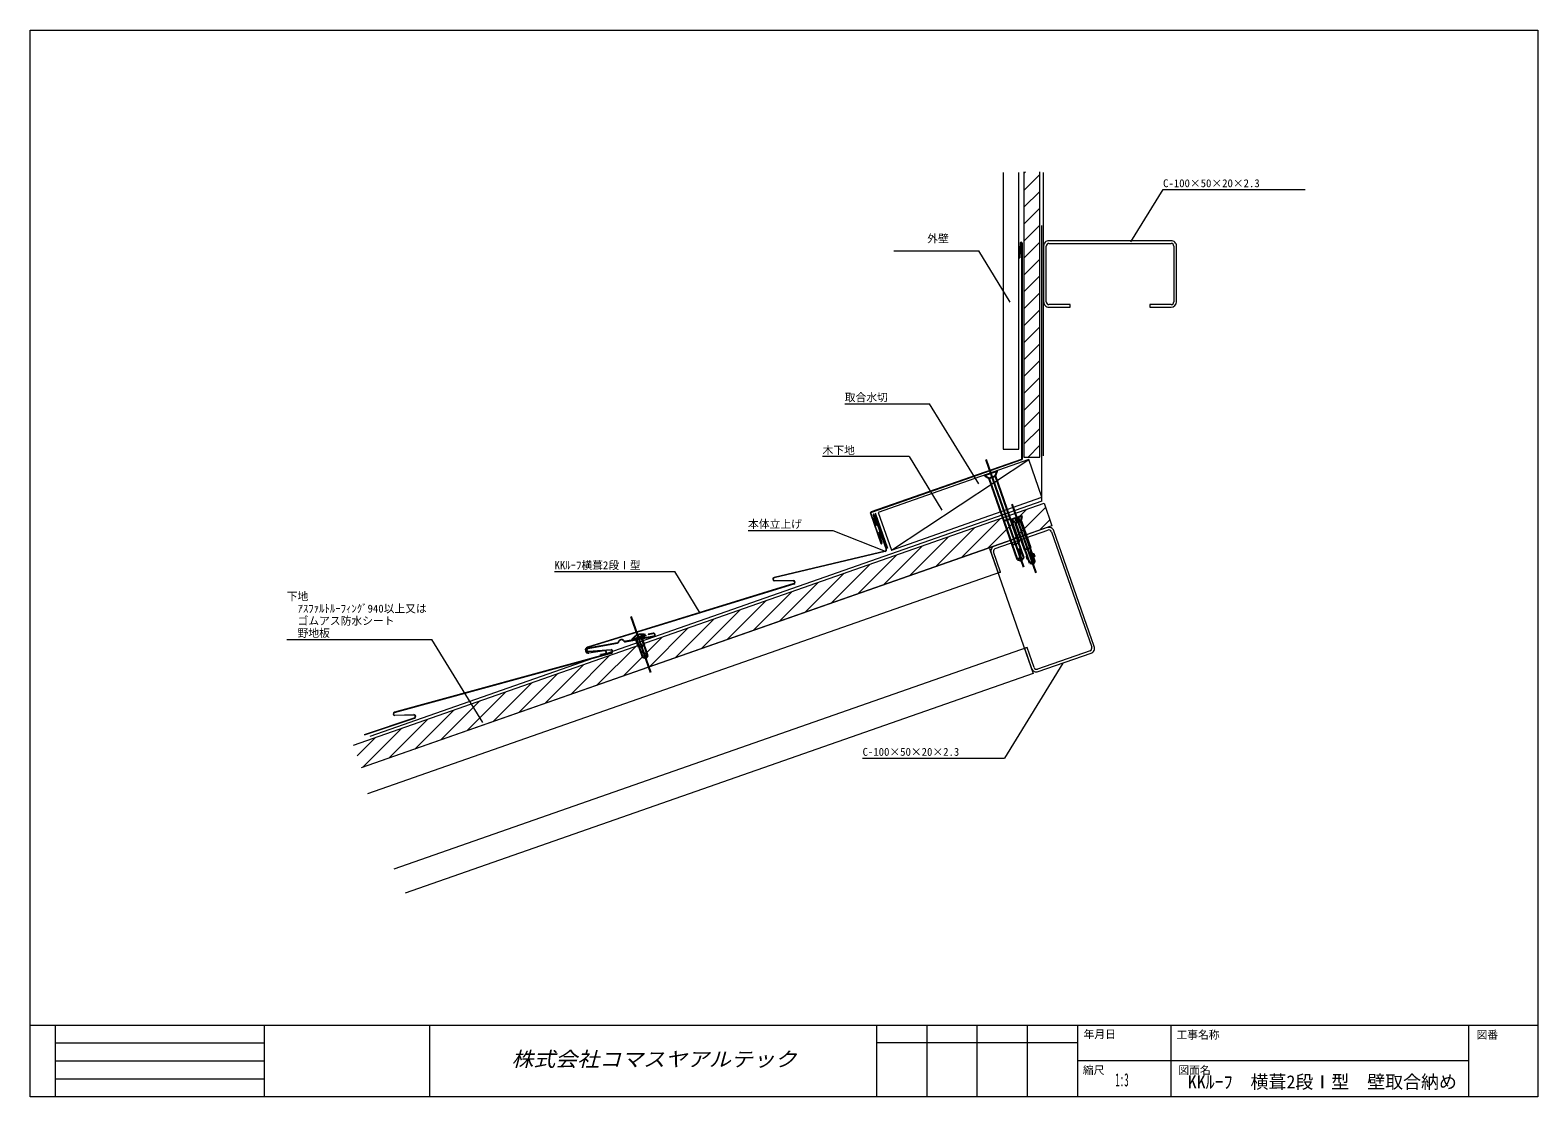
# Model space of a CAD drawing. Units: millimetres, scale not verified. Extents: x -567 to 1761, y -2125 to 401.
# Drawn here: x 627 to 1761, y -1263 to -461 of the extents above; entities that cross this region are included whole.
import ezdxf
from ezdxf.enums import TextEntityAlignment as Align

# ---------------------------------------------------------------- set-up
doc = ezdxf.new("R2010")
doc.units = ezdxf.units.MM
doc.header["$LTSCALE"] = 3
for name, color, linetype, lineweight in [('0-0_0', 7, 'Continuous', 18), ('0-1_LAYER001', 7, 'Continuous', 18), ('0-2_LAYER003', 7, 'Continuous', 18), ('0-4_LAYER006', 4, 'Continuous', 18), ('0-5_LAYER007', 4, 'Continuous', 18), ('0-6_LAYER008', 3, 'Continuous', 18)]:
    doc.layers.add(name, color=color, linetype=linetype, lineweight=lineweight)
doc.layers.add('0-3_LAYER004', color=7, linetype='Continuous')
doc.styles.add('HG丸ｺﾞｼｯｸM-PRO', font='')
doc.styles.add('ＭＳ ゴシック', font='')
doc.styles.get('HG丸ｺﾞｼｯｸM-PRO').set_extended_font_data('HG丸ｺﾞｼｯｸM-PRO')
doc.styles.get('ＭＳ ゴシック').set_extended_font_data('MS Gothic')

# ---------------------------------------------------------------- blocks, each defined once
blk = doc.blocks.new('GROUP_1(3)')
at = {"layer": '0-5_LAYER007'}
for p, q in [((180.469, 293.242), (181.698, 294.471)), ((180.469, 280.514), (192.469, 292.514)), ((180.469, 267.786), (192.469, 279.786)), ((180.469, 255.058), (192.469, 267.058)), ((180.469, 242.33), (192.469, 254.33)), ((180.469, 229.602), (192.469, 241.602)), ((180.469, 216.874), (192.469, 228.874)), ((180.469, 204.146), (192.469, 216.146)), ((180.469, 191.419), (192.469, 203.419)), ((180.469, 178.691), (192.469, 190.691)), ((180.469, 165.963), (192.469, 177.963)), ((180.469, 153.235), (192.469, 165.235)), ((180.469, 140.507), (192.469, 152.507)), ((180.469, 127.779), (192.469, 139.779)), ((180.469, 115.051), (192.469, 127.051)), ((180.469, 102.323), (192.469, 114.323)), ((180.469, 89.595), (192.469, 101.595)), ((183.63, 80.028), (192.469, 88.867))]:
    blk.add_line(p, q, dxfattribs=at)
blk = doc.blocks.new('GROUP_2(3)')
at = {"layer": '0-3_LAYER004'}
for p, q in [((171.336, 33.234), (178.886, 35.877)), ((189.653, -6.993), (171.593, 44.608)), ((173.853, 34.115), (175.737, 30.749)), ((176.37, 34.996), (176.996, 31.189)), ((178.254, 31.63), (179.052, 35.405)), ((179.052, 35.405), (178.886, 35.877)), ((171.501, 32.763), (171.336, 33.234)), ((171.501, 32.763), (174.479, 30.309)), ((178.537, 31.729), (174.196, 30.209)), ((181.199, 10.2), (174.196, 30.209)), ((184.971, 0.331), (174.479, 30.309)), ((188.746, 1.652), (178.254, 31.63)), ((185.541, 11.719), (178.537, 31.729)), ((185.541, 11.719), (181.199, 10.2)), ((184.971, 0.331), (187.334, -0.367)), ((186.855, 2.693), (185.198, 8.824)), ((188.746, 1.652), (187.334, -0.367))]:
    blk.add_line(p, q, dxfattribs=at)
for points in [[(183.134, 5.579), (182.349, 5.305), (182.987, 3.48), (183.772, 3.755)], [(186.909, 6.901), (187.695, 7.176), (188.333, 5.351), (187.548, 5.076)]]:
    blk.add_lwpolyline(points, dxfattribs=at)
for centre, radius, start, end in [((175.706, 32.855), 1.802, 65.54816, 153.03193), ((178.28, 33.441), 2.111, 68.55755, 150.02254), ((173.337, 31.686), 2.128, 68.95838, 149.62171), ((186.868, -0.638), 2.131, 81.44648, 152.95135), ((166.278, -7.014), 24.674, 31.99767, 39.93432), ((178.829, -0.132), 8.508, 358.42116, 19.39149)]:
    blk.add_arc(centre, radius, start, end, dxfattribs=at)
blk = doc.blocks.new('GROUP_3(3)')
at = {"layer": '0-3_LAYER004'}
for p, q in [((150.829, 66.466), (160.267, 69.769)), ((180.337, -2.709), (152.03, 78.17)), ((158.965, 65.923), (160.432, 69.298)), ((160.432, 69.298), (160.267, 69.769)), ((150.994, 65.994), (150.829, 66.466)), ((150.994, 65.994), (154.245, 64.271)), ((154.245, 64.271), (158.965, 65.923)), ((175.718, 2.92), (154.245, 64.271)), ((180.438, 4.572), (158.965, 65.923)), ((170.612, 33.554), (165.326, 31.704)), ((165.326, 31.704), (171.537, 13.959)), ((170.612, 33.554), (176.822, 15.809)), ((171.537, 13.959), (176.822, 15.809)), ((175.718, 2.92), (178.672, 2.048)), ((178.193, 5.107), (176.536, 11.239)), ((180.438, 4.572), (178.672, 2.048))]:
    blk.add_line(p, q, dxfattribs=at)
for centre, radius, start, end in [((178.217, 1.414), 2.918, 85.8828, 148.93004), ((157.727, -4.731), 24.674, 27.16307, 39.93432), ((170.167, 2.282), 8.508, 358.42116, 19.39149)]:
    blk.add_arc(centre, radius, start, end, dxfattribs=at)
blk = doc.blocks.new('GROUP_4(3)')
at = {"layer": '0-3_LAYER004'}
for p, q in [((-100.082, -81.913), (-114.838, -39.751)), ((-114.554, -57.211), (-104.172, -53.578)), ((-114.028, -57.663), (-104.302, -54.259)), ((-106.184, -70.532), (-111.053, -56.621)), ((-110.297, -53.713), (-110.043, -54.437)), ((-110.043, -54.437), (-109.428, -54.222)), ((-109.682, -53.497), (-109.428, -54.222)), ((-102.379, -69.296), (-107.277, -55.3)), ((-104.847, -61.336), (-106.994, -55.201)), ((-104.172, -53.578), (-104.302, -54.259)), ((-114.554, -57.211), (-114.028, -57.663)), ((-109.189, -62.856), (-111.336, -56.721)), ((-109.189, -62.856), (-104.847, -61.336)), ((-106.957, -66.809), (-107.12, -67.858)), ((-103.879, -71.063), (-104.467, -70.195))]:
    blk.add_line(p, q, dxfattribs=at)
blk.add_lwpolyline([(-106.184, -70.532), (-103.879, -71.063), (-102.379, -69.296)], dxfattribs=at)
for centre, radius, start, end in [((-105.792, -65.599), 12.13, 128.56452, 136.25333), ((-107.836, -59.991), 6.743, 75.1394, 144.91167), ((-105.792, -65.599), 12.13, 82.32676, 91.48654), ((-106.107, -66.996), 0.871, 13.16163, 167.57326), ((-96.776, -66.612), 8.484, 181.25186, 204.97744), ((-102.9, -70.96), 1.744, 72.60427, 153.98851)]:
    blk.add_arc(centre, radius, start, end, dxfattribs=at)
blk = doc.blocks.new('GROUP_5(3)')
at = {"layer": '0-0_0', "color": 1}
blk.add_lwpolyline([(-98.402, -52.327), (-102.123, -53.002), (-102.061, -53.347), (-98.34, -52.671)], dxfattribs=at)
blk = doc.blocks.new('GROUP_6(3)')
at = {"layer": '0-0_0', "color": 1}
blk.add_lwpolyline([(-134.599, -68.026), (-138.045, -68.537), (-138.097, -68.191), (-134.651, -67.679)], dxfattribs=at)
blk = doc.blocks.new('GROUP_7(3)')
at = {"layer": '0-5_LAYER007'}
blk.add_lwpolyline([(70.826, 38.465), (80.737, 10.149), (194, 49.791), (184.089, 78.107)], close=True, dxfattribs=at)
blk = doc.blocks.new('GROUP_8(3)')
at = {"layer": '0-5_LAYER007'}
blk.add_lwpolyline([(180.469, 294.471), (180.469, 80.028), (192.469, 80.028), (192.469, 294.471)], dxfattribs=at)
blk = doc.blocks.new('GROUP_9(3)')
at = {"layer": '0-4_LAYER006', "color": 2}
blk.add_lwpolyline([(164.726, 294.061), (164.726, 86.075), (176.726, 86.075), (176.726, 294.061)], dxfattribs=at)
blk = doc.blocks.new('GROUP_10(3)')
at = {"layer": '0-6_LAYER008', "color": 7}
blk.add_lwpolyline([(188.059, -78.181), (182.773, -63.079), (180.886, -63.74), (186.171, -78.842)], dxfattribs=at)
blk = doc.blocks.new('GROUP_11(3)')
at = {"layer": '0-6_LAYER008', "color": 7}
blk.add_lwpolyline([(155.779, 7.993), (161.065, -7.108), (162.952, -6.448)], dxfattribs=at)
blk = doc.blocks.new('GROUP_12(2)')
at = {"layer": '0-6_LAYER008', "color": 7}
blk.add_lwpolyline([(291.236, 194.677), (275.236, 194.677), (275.236, 192.677), (291.236, 192.677)], dxfattribs=at)
blk = doc.blocks.new('GROUP_13(1)')
at = {"layer": '0-6_LAYER008', "color": 7}
blk.add_lwpolyline([(199.236, 192.677), (215.236, 192.677), (215.236, 194.677)], dxfattribs=at)

msp = doc.modelspace()

# ---------------------------------------------------------------- linework, layer by layer
at = {"layer": '0-0_0'}
for p, q in [((1389.236, -780.987), (1389.236, -567.899)), ((1389.236, -623.223), (1389.236, -665.223)), ((1391.236, -665.223), (1391.236, -623.223)), ((1485.236, -619.223), (1393.236, -619.223)), ((1393.236, -621.223), (1485.236, -621.223)), ((1487.236, -623.223), (1487.236, -665.223)), ((1489.236, -665.223), (1489.236, -623.223)), ((1409.236, -667.223), (1393.236, -667.223)), ((1391.875, -834.935), (1352.233, -848.81)), ((1352.894, -850.698), (1392.536, -836.823)), ((1395.084, -838.05), (1425.477, -924.885)), ((1427.364, -924.224), (1396.972, -837.389)), ((1352.233, -848.81), (876.094, -1015.458)), ((1348.628, -850.618), (1381.493, -944.517)), ((1356.952, -868.348), (1351.667, -853.246)), ((1356.952, -868.348), (880.814, -1034.996)), ((1376.773, -924.979), (900.635, -1091.628)), ((1424.25, -927.433), (1384.607, -941.308)), ((1385.268, -943.196), (1424.91, -929.321)), ((1381.493, -944.517), (909.129, -1109.844)), ((627, -1208.85), (1761, -1208.85)), ((645.9, -1208.85), (645.9, -1262.85)), ((802.923, -1208.85), (802.923, -1262.85)), ((927.46, -1208.85), (927.46, -1262.85)), ((1263.525, -1208.85), (1263.525, -1262.85)), ((1301.325, -1208.85), (1301.325, -1262.85)), ((1339.125, -1208.85), (1339.125, -1262.85)), ((1376.925, -1208.85), (1376.925, -1262.85)), ((1414.725, -1208.85), (1414.725, -1262.85)), ((1484.925, -1208.85), (1484.925, -1262.85)), ((1708.857, -1208.85), (1708.857, -1262.85)), ((645.9, -1222.35), (802.923, -1222.35)), ((1414.725, -1222.35), (1263.525, -1222.35)), ((645.9, -1235.85), (802.923, -1235.85)), ((1708.857, -1235.85), (1414.725, -1235.85)), ((645.9, -1249.35), (802.923, -1249.35))]:
    msp.add_line(p, q, dxfattribs=at)
at = {"layer": '0-0_0', "color": 4}
for p, q in [((1388, -815.102), (1388, -607.85)), ((1276.643, -626.812), (1340.473, -626.812)), ((1364.109, -665.324), (1340.473, -626.812)), ((1239.681, -741.757), (1303.511, -741.757)), ((1340.518, -802.055), (1303.511, -741.757)), ((1288.025, -781.501), (1222.994, -781.501)), ((1288.025, -781.501), (1312.836, -821.928)), ((1274.737, -851.751), (1378.089, -783.793)), ((1388, -815.102), (882.368, -992.073)), ((1272.209, -850.582), (1262.939, -824.095)), ((1347.067, -850.618), (1376.407, -821.278)), ((1366.649, -843.764), (1390.672, -819.741)), ((1307.904, -864.325), (1337.244, -834.985)), ((1327.486, -857.471), (1356.825, -828.132)), ((1386.23, -836.911), (1393.971, -829.17)), ((1268.741, -878.032), (1298.081, -848.692)), ((1288.323, -871.178), (1317.662, -841.839)), ((1249.16, -884.885), (1278.499, -855.546)), ((1021.358, -867.956), (1111.821, -867.956)), ((1130.987, -899.184), (1111.821, -867.956)), ((1209.997, -898.592), (1239.337, -869.253)), ((1229.579, -891.739), (1258.918, -862.399)), ((1170.834, -912.299), (1200.174, -882.96)), ((1190.416, -905.446), (1219.755, -876.106)), ((1151.253, -919.153), (1180.592, -889.813)), ((1112.09, -932.86), (1141.43, -903.52)), ((1131.671, -926.006), (1161.011, -896.667)), ((1072.927, -946.567), (1102.267, -917.227)), ((1092.509, -939.713), (1121.848, -910.374)), ((820.034, -918.957), (929.024, -918.957)), ((967.4, -981.486), (929.024, -918.957)), ((1053.346, -953.42), (1082.685, -924.081)), ((1014.183, -967.127), (1043.522, -937.788)), ((1033.764, -960.274), (1063.104, -930.934)), ((1403.639, -936.95), (1359.879, -1008.252)), ((975.02, -980.834), (1004.36, -951.495)), ((994.602, -973.981), (1023.941, -944.641)), ((955.439, -987.688), (984.778, -958.348)), ((916.276, -1001.395), (945.615, -972.055)), ((935.857, -994.541), (965.197, -965.202)), ((877.113, -1015.102), (906.453, -985.762)), ((896.694, -1008.248), (926.034, -978.909)), ((872.966, -1006.521), (886.871, -992.616)), ((1253.098, -1008.252), (1359.879, -1008.252))]:
    msp.add_line(p, q, dxfattribs=at)
at = {"layer": '0-0_0', "color": 3}
for p, q in [((1371.982, -621.333), (1371.316, -632.077)), ((1372.907, -783.062), (1372.907, -621.333)), ((1372.505, -783.628), (1259.567, -823.157)), ((1372.637, -784.006), (1259.699, -823.534)), ((1258.954, -824.431), (1266.823, -846.913)), ((1259.331, -824.299), (1267.2, -846.781)), ((1265.23, -838.439), (1265.617, -838.341)), ((1265.23, -838.439), (1267.318, -846.7)), ((1265.617, -838.341), (1267.706, -846.602))]:
    msp.add_line(p, q, dxfattribs=at)
at = {"layer": '0-0_0', "color": 1}
for p, q in [((1261.113, -825.592), (1263.131, -833.062)), ((1261.499, -825.487), (1263.517, -832.958)), ((1261.692, -825.39), (1270.751, -851.273)), ((1262.069, -825.258), (1271.075, -850.989)), ((1263.131, -833.062), (1263.517, -832.958)), ((1270.037, -852.577), (1186.517, -872.305)), ((1270.004, -852.944), (1186.598, -872.645)), ((1201.3, -877.033), (1046.184, -924.788)), ((1201.404, -877.367), (1046.288, -925.122)), ((1201.077, -875.06), (1186.819, -874.968)), ((1186.821, -874.618), (1201.079, -874.71)), ((1096.018, -916.539), (1074.75, -920.4)), ((1074.812, -920.745), (1096.08, -916.883)), ((1091.877, -914.902), (1095.598, -914.227)), ((1064.258, -928.966), (900.95, -973.612)), ((901.043, -973.949), (1064.35, -929.304)), ((1068.68, -921.502), (1046.54, -925.522)), ((1046.602, -925.866), (1068.743, -921.847)), ((1046.851, -927.848), (1063.9, -926.655)), ((1063.924, -927.004), (1046.875, -928.197)), ((1047.176, -929.01), (1059.004, -927.255)), ((1059.056, -927.601), (1047.227, -929.356)), ((1069.446, -920.846), (1069.557, -920.527)), ((1069.777, -920.96), (1069.888, -920.641)), ((1073.532, -920.278), (1073.317, -920.019)), ((1073.802, -920.055), (1073.586, -919.795)), ((878.524, -990.435), (915.889, -977.821)), ((878.524, -990.805), (916.005, -978.152)), ((901.335, -975.913), (915.587, -975.507)), ((915.597, -975.857), (901.345, -976.263))]:
    msp.add_line(p, q, dxfattribs=at)
at = {"layer": '0-0_0'}
msp.add_lwpolyline([(627, -460.95), (1761, -460.95), (1761, -1262.85), (627, -1262.85)], close=True, dxfattribs=at)
at = {"layer": '0-0_0', "color": 4}
for points in [[(1454.988, -620.082), (1479.109, -580.781), (1585.89, -580.781)], [(870.148, -998.469), (1389.594, -816.663), (1395.54, -833.652), (876.094, -1015.458)], [(1166.97, -836.976), (1230.8, -836.976), (1270.037, -852.577)]]:
    msp.add_lwpolyline(points, dxfattribs=at)
at = {"layer": '0-0_0', "color": 3}
for points in [[(1371.586, -621.308), (1370.921, -632.053), (1371.316, -632.077)], [(1373.307, -783.062), (1373.307, -621.414), (1373.307, -621.333)]]:
    msp.add_lwpolyline(points, dxfattribs=at)
for centre, radius, start, end in [((1372.444, -621.304), 0.863, 356.37711, 183.62289), ((1372.444, -621.304), 0.464, 356.37711, 183.62289), ((1372.307, -783.062), 0.6, 289.29005, 0), ((1372.307, -783.062), 1, 289.29005, 0), ((1259.898, -824.1), 1, 109.29005, 199.29005), ((1259.898, -824.1), 0.6, 109.29005, 199.29005), ((1267.256, -846.732), 0.469, 202.63122, 16.19248), ((1267.256, -846.732), 0.0736, 202.63122, 16.19248)]:
    msp.add_arc(centre, radius, start, end, dxfattribs=at)
at = {"layer": '0-0_0'}
for centre, radius, start, end in [((1393.236, -623.223), 4, 89.99991, 180), ((1393.236, -623.223), 2, 89.99991, 180), ((1485.236, -623.223), 4, 359.99991, 90), ((1485.236, -623.223), 2, 359.99981, 90), ((1393.236, -665.223), 4, 179.99991, 270), ((1393.236, -665.223), 2, 179.99991, 270), ((1485.236, -665.223), 2, 270, 0.00009), ((1485.236, -665.223), 4, 270, 360), ((1393.197, -838.711), 4, 19.29, 109.29009), ((1393.197, -838.711), 2, 19.29, 109.29009), ((1353.555, -852.585), 4, 109.29, 199.29009), ((1353.555, -852.585), 2, 109.29, 199.29009), ((1423.589, -925.546), 2, 289.28991, 19.29019), ((1423.589, -925.546), 4, 289.29, 19.29009), ((1383.947, -939.42), 4, 199.29005, 289.29009), ((1383.947, -939.42), 2, 199.29005, 289.29019)]:
    msp.add_arc(centre, radius, start, end, dxfattribs=at)
at = {"layer": '0-0_0', "color": 1}
for centre, radius, start, end in [((1261.581, -825.396), 0.507, 15.7838, 202.7201), ((1261.581, -825.396), 0.107, 15.7838, 202.7201), ((1269.659, -851.484), 1.5, 283.29005, 19.29005), ((1269.807, -851.604), 1, 283.29005, 19.29005), ((1186.828, -873.619), 1.35, 103.28965, 269.63372), ((1186.828, -873.619), 1, 103.28999, 269.63277), ((1201.07, -876.06), 1, 283.28999, 89.63277), ((1201.07, -876.06), 1.35, 283.28965, 89.63372), ((1095.839, -915.555), 1.35, 280.29004, 100.29004), ((1095.839, -915.555), 1, 280.28993, 100.28993), ((1046.882, -927.031), 2.35, 107.28826, 278.44095), ((1046.882, -927.031), 2, 107.2905, 278.43856), ((1046.781, -926.85), 1.35, 100.28916, 274.0022), ((1046.781, -926.85), 1, 100.28885, 274.00318), ((1059.201, -928.59), 1.35, 278.497, 98.38112), ((1059.204, -928.59), 1, 278.34942, 98.5286), ((1063.994, -928.002), 1.35, 285.28784, 94.0029), ((1063.994, -928.002), 1, 285.28945, 94.00093), ((1068.501, -920.518), 1, 280.29004, 340.89859), ((1068.501, -920.518), 1.35, 280.28991, 340.89927), ((1071.777, -921.296), 2.35, 39.6808, 160.89948), ((1071.777, -921.296), 2, 39.68147, 160.89894), ((1074.571, -919.416), 1.35, 219.68011, 280.28951), ((1074.571, -919.416), 1, 219.68091, 280.29089), ((901.306, -974.914), 1.35, 105.28965, 271.63372), ((901.306, -974.914), 1, 105.28999, 271.63277), ((915.626, -976.857), 1.35, 285.28965, 91.63372), ((915.626, -976.857), 1, 285.28999, 91.63277)]:
    msp.add_arc(centre, radius, start, end, dxfattribs=at)

# ---------------------------------------------------------------- block references
at = {"layer": '0-0_0'}
for name in ['GROUP_9(3)', 'GROUP_1(3)', 'GROUP_8(3)', 'GROUP_13(1)', 'GROUP_12(2)', 'GROUP_7(3)', 'GROUP_3(3)', 'GROUP_2(3)', 'GROUP_11(3)', 'GROUP_4(3)', 'GROUP_5(3)', 'GROUP_6(3)', 'GROUP_10(3)']:
    msp.add_blockref(name, (1194, -861.9), dxfattribs=at)

# ---------------------------------------------------------------- texts
at = {"layer": '0-0_0', "style": 'ＭＳ ゴシック'}
for s, p in [('C-100×50×20×2.3', (1479.109, -580.781)), ('外壁', (1301.717, -622.405)), ('取合水切', (1239.681, -741.757)), ('木下地', (1222.994, -781.501)), ('本体立上げ', (1166.97, -836.976)), ('下地', (820.034, -891.346)), ('\u3000ｱｽﾌｧﾙﾄﾙｰﾌｨﾝｸﾞ940以上又は', (820.034, -900.55)), ('\u3000ゴムアス防水シート', (820.034, -909.754)), ('\u3000野地板', (820.034, -918.957)), ('C-100×50×20×2.3', (1253.098, -1008.252)), ('年月日', (1419.35, -1220.55)), ('工事名称', (1489.2, -1220.95)), ('図番', (1714.9, -1221)), ('縮尺', (1418.8, -1247.55)), ('図面名', (1490.65, -1247.55))]:
    msp.add_text(s, height=5.938, dxfattribs=at).set_placement(p, align=Align.BOTTOM_LEFT)
at = {"layer": '0-0_0', "color": 3, "style": 'HG丸ｺﾞｼｯｸM-PRO', "oblique": 15, "width": 1.1}
msp.add_text('株式会社コマスヤアルテック', height=11, dxfattribs=at).set_placement((988.993, -1243.35), align=Align.BOTTOM_LEFT)
at = {"layer": '0-0_0', "style": 'ＭＳ ゴシック', "width": 0.5}
msp.add_text('1:3', height=9.897, dxfattribs=at).set_placement((1443.15, -1257.95), align=Align.BOTTOM_LEFT)
at = {"layer": '0-1_LAYER001', "style": 'ＭＳ ゴシック'}
msp.add_text('㏍ﾙｰﾌ横葺2段Ⅰ型', height=5.938, dxfattribs=at).set_placement((1021.358, -867.956), align=Align.BOTTOM_LEFT)
at = {"layer": '0-2_LAYER003', "style": 'ＭＳ ゴシック'}
msp.add_text('㏍ﾙｰﾌ\u3000横葺2段Ⅰ型\u3000壁取合納め', height=9.897, dxfattribs=at).set_placement((1497.659, -1259.518), align=Align.BOTTOM_LEFT)

doc.saveas('drawing.dxf')
